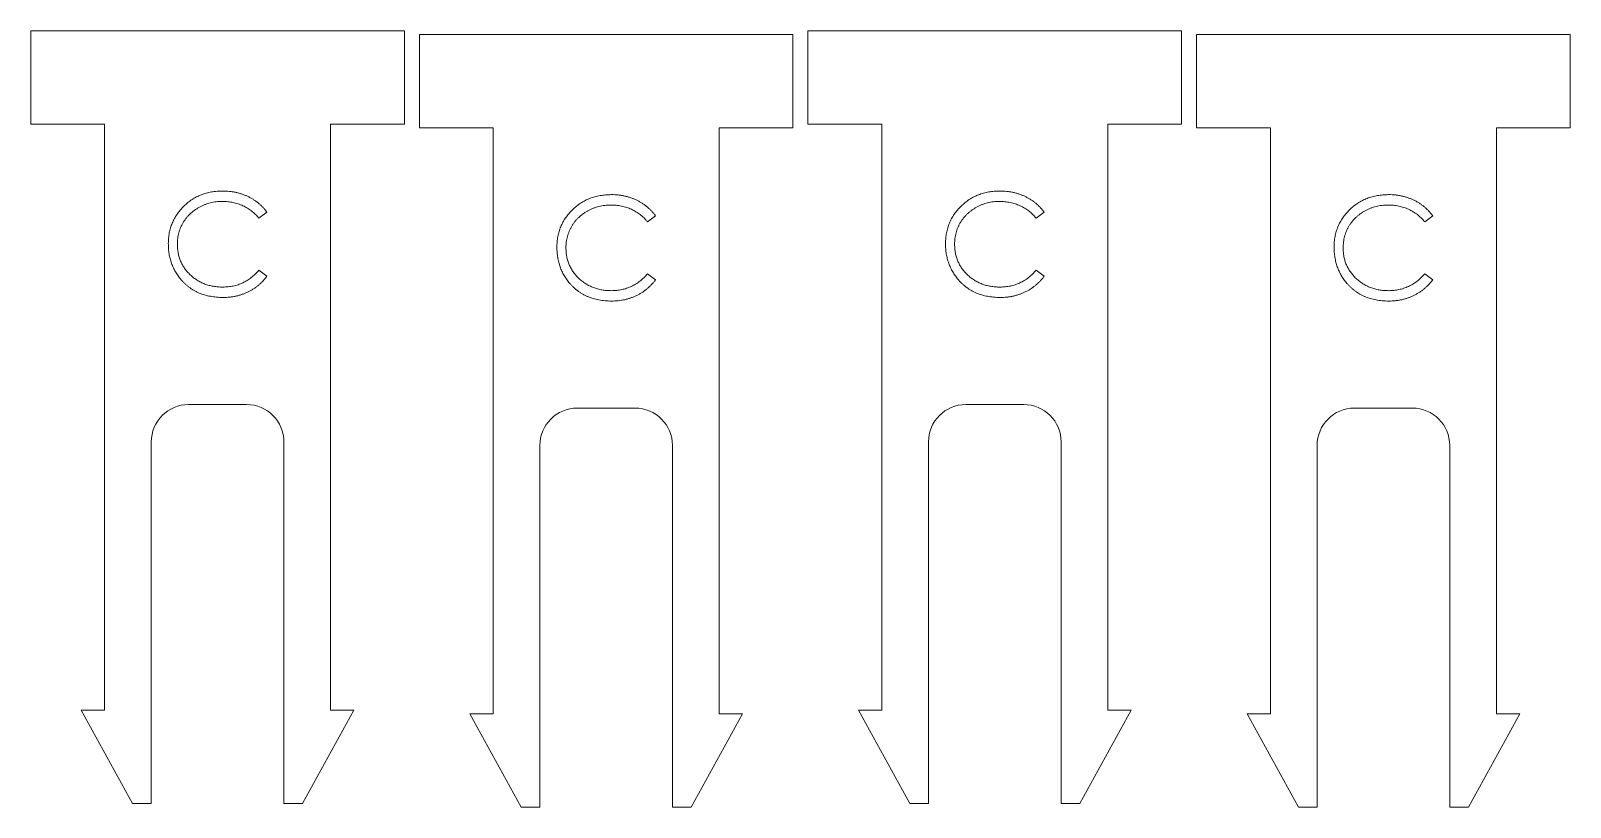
# Model space of a CAD drawing. Header units: inches. Extents: x 0 to 4.12, y -1.83 to 0.25.
import ezdxf

# ---------------------------------------------------------------- set-up
doc = ezdxf.new("R2010")
doc.units = ezdxf.units.IN
doc.header["$MEASUREMENT"] = 0

msp = doc.modelspace()

# ---------------------------------------------------------------- linework, layer by layer
at = {"color": 1, "linetype": 'Continuous', "lineweight": 5}
for p, q in [((1, 0.25), (0, 0.25)), ((0, 0.25), (0, 0)), ((1, 0), (1, 0.25)), ((3.08, 0.25), (2.08, 0.25)), ((2.08, 0.25), (2.08, 0)), ((3.08, 0), (3.08, 0.25)), ((2.0399, 0.2404), (1.0399, 0.2404)), ((1.0399, 0.2404), (1.0399, -0.0096)), ((2.0399, -0.0096), (2.0399, 0.2404)), ((4.12, 0.2404), (3.12, 0.2404)), ((3.12, 0.2404), (3.12, -0.0096)), ((4.12, -0.0096), (4.12, 0.2404)), ((0, 0), (0.1975, 0)), ((0.1975, 0), (0.1975, -1.568)), ((0.8025, 0), (1, 0)), ((0.8025, -1.568), (0.8025, 0)), ((2.08, 0), (2.2775, 0)), ((2.2775, 0), (2.2775, -1.568)), ((2.8825, 0), (3.08, 0)), ((2.8825, -1.568), (2.8825, 0)), ((1.0399, -0.0096), (1.2374, -0.0096)), ((1.2374, -0.0096), (1.2374, -1.5776)), ((1.8424, -0.0096), (2.0399, -0.0096)), ((1.8424, -1.5776), (1.8424, -0.0096)), ((3.12, -0.0096), (3.3175, -0.0096)), ((3.3175, -0.0096), (3.3175, -1.5776)), ((3.9225, -0.0096), (4.12, -0.0096)), ((3.9225, -1.5776), (3.9225, -0.0096)), ((0.4225, -0.75), (0.5775, -0.75)), ((1.4624, -0.7596), (1.6174, -0.7596)), ((2.5025, -0.75), (2.6575, -0.75)), ((3.5425, -0.7596), (3.6975, -0.7596)), ((0.3225, -1.818), (0.3225, -0.85)), ((0.6775, -0.85), (0.6775, -1.818)), ((1.3624, -1.8276), (1.3624, -0.8596)), ((1.7174, -0.8596), (1.7174, -1.8276)), ((2.4025, -1.818), (2.4025, -0.85)), ((2.7575, -0.85), (2.7575, -1.818)), ((3.4425, -1.8276), (3.4425, -0.8596)), ((3.7975, -0.8596), (3.7975, -1.8276)), ((0.135, -1.568), (0.2725, -1.818)), ((0.1975, -1.568), (0.135, -1.568)), ((0.7275, -1.818), (0.865, -1.568)), ((0.865, -1.568), (0.8025, -1.568)), ((1.1749, -1.5776), (1.3124, -1.8276)), ((1.2374, -1.5776), (1.1749, -1.5776)), ((1.7674, -1.8276), (1.9049, -1.5776)), ((1.9049, -1.5776), (1.8424, -1.5776)), ((2.215, -1.568), (2.3525, -1.818)), ((2.2775, -1.568), (2.215, -1.568)), ((2.8075, -1.818), (2.945, -1.568)), ((2.945, -1.568), (2.8825, -1.568)), ((3.255, -1.5776), (3.3925, -1.8276)), ((3.3175, -1.5776), (3.255, -1.5776)), ((3.8475, -1.8276), (3.985, -1.5776)), ((3.985, -1.5776), (3.9225, -1.5776)), ((0.2725, -1.818), (0.3225, -1.818)), ((0.6775, -1.818), (0.7275, -1.818)), ((1.3124, -1.8276), (1.3624, -1.8276)), ((1.7174, -1.8276), (1.7674, -1.8276)), ((2.3525, -1.818), (2.4025, -1.818)), ((2.7575, -1.818), (2.8075, -1.818)), ((3.3925, -1.8276), (3.4425, -1.8276)), ((3.7975, -1.8276), (3.8475, -1.8276))]:
    msp.add_line(p, q, dxfattribs=at)
at = {"color": 2, "linetype": 'Continuous', "lineweight": 5}
for p, q in [((0.6319, -0.2355), (0.6107, -0.2517)), ((1.6719, -0.2451), (1.6506, -0.2614)), ((2.712, -0.2355), (2.6907, -0.2517)), ((3.7519, -0.2451), (3.7306, -0.2614)), ((0.6107, -0.3906), (0.6319, -0.4067)), ((1.6506, -0.4002), (1.6719, -0.4164)), ((2.6907, -0.3906), (2.712, -0.4067)), ((3.7306, -0.4002), (3.7519, -0.4164))]:
    msp.add_line(p, q, dxfattribs=at)
at = {"color": 1, "linetype": 'Continuous', "lineweight": 5}
for centre, start, end in [((0.4225, -0.85), 90, 180), ((0.5775, -0.85), 0, 90), ((1.4624, -0.8596), 90, 180), ((1.6174, -0.8596), 0, 90), ((2.5025, -0.85), 90, 180), ((2.6575, -0.85), 0, 90), ((3.5425, -0.8596), 90, 180), ((3.6975, -0.8596), 0, 90)]:
    msp.add_arc(centre, 0.1, start, end, dxfattribs=at)
at = {"color": 2, "linetype": 'Continuous', "lineweight": 5}
for points, knots in [([(0.3681, -0.3196), (0.3682, -0.3147), (0.3684, -0.3052), (0.3704, -0.2911), (0.3737, -0.2776), (0.3783, -0.2648), (0.3841, -0.2524), (0.3913, -0.2408), (0.3998, -0.2297), (0.4095, -0.2193), (0.4201, -0.2098), (0.4315, -0.2015), (0.4437, -0.1945), (0.4564, -0.1887), (0.4698, -0.1843), (0.4839, -0.1811), (0.4986, -0.1792), (0.5087, -0.1789), (0.5138, -0.1788)], [0, 0, 0, 0, 0.064558, 0.127014, 0.187955, 0.248014, 0.307748, 0.368235, 0.42947, 0.492743, 0.556258, 0.618217, 0.679655, 0.741246, 0.803415, 0.866815, 0.932328, 1, 1, 1, 1]), ([(0.5138, -0.1788), (0.5169, -0.1789), (0.5231, -0.1789), (0.5322, -0.1797), (0.541, -0.1809), (0.5497, -0.1825), (0.5581, -0.1845), (0.5663, -0.1872), (0.5743, -0.1902), (0.582, -0.1937), (0.5894, -0.1976), (0.5965, -0.2019), (0.6033, -0.2065), (0.6098, -0.2115), (0.6158, -0.217), (0.6216, -0.2227), (0.627, -0.2289), (0.6303, -0.2333), (0.6319, -0.2355)], [0, 0, 0, 0, 0.0685475, 0.1356829, 0.201215, 0.2656822, 0.3292668, 0.3923954, 0.4550698, 0.5171269, 0.57879, 0.6397399, 0.7001915, 0.7598062, 0.8196283, 0.8793548, 0.9395116, 1, 1, 1, 1]), ([(1.408, -0.3292), (1.4081, -0.3244), (1.4083, -0.3148), (1.4103, -0.3007), (1.4136, -0.2872), (1.4182, -0.2744), (1.424, -0.262), (1.4312, -0.2504), (1.4397, -0.2393), (1.4494, -0.2289), (1.46, -0.2194), (1.4714, -0.2111), (1.4836, -0.2041), (1.4963, -0.1983), (1.5097, -0.1939), (1.5238, -0.1907), (1.5386, -0.1888), (1.5486, -0.1886), (1.5537, -0.1884)], [0, 0, 0, 0, 0.064558, 0.127014, 0.187955, 0.248014, 0.307748, 0.368235, 0.42947, 0.492743, 0.556258, 0.618217, 0.679655, 0.741246, 0.803415, 0.866815, 0.932328, 1, 1, 1, 1]), ([(1.5537, -0.1884), (1.5568, -0.1885), (1.563, -0.1885), (1.5721, -0.1893), (1.581, -0.1905), (1.5896, -0.1921), (1.598, -0.1941), (1.6062, -0.1968), (1.6142, -0.1998), (1.6219, -0.2033), (1.6293, -0.2072), (1.6365, -0.2115), (1.6432, -0.2161), (1.6497, -0.2211), (1.6557, -0.2266), (1.6615, -0.2323), (1.6669, -0.2385), (1.6702, -0.2429), (1.6719, -0.2451)], [0, 0, 0, 0, 0.0685475, 0.1356829, 0.201215, 0.2656822, 0.3292668, 0.3923954, 0.4550698, 0.5171269, 0.57879, 0.6397399, 0.7001915, 0.7598062, 0.8196283, 0.8793548, 0.9395116, 1, 1, 1, 1]), ([(2.4481, -0.3196), (2.4482, -0.3147), (2.4485, -0.3052), (2.4505, -0.2911), (2.4537, -0.2776), (2.4583, -0.2648), (2.4641, -0.2524), (2.4713, -0.2408), (2.4798, -0.2297), (2.4895, -0.2193), (2.5002, -0.2098), (2.5116, -0.2015), (2.5237, -0.1945), (2.5364, -0.1887), (2.5498, -0.1843), (2.5639, -0.1811), (2.5787, -0.1792), (2.5887, -0.1789), (2.5938, -0.1788)], [0, 0, 0, 0, 0.064558, 0.127014, 0.187955, 0.248014, 0.307748, 0.368235, 0.42947, 0.492743, 0.556258, 0.618217, 0.679655, 0.741246, 0.803415, 0.866815, 0.932328, 1, 1, 1, 1]), ([(2.5938, -0.1788), (2.5969, -0.1789), (2.6031, -0.1789), (2.6122, -0.1797), (2.6211, -0.1809), (2.6297, -0.1825), (2.6382, -0.1845), (2.6463, -0.1872), (2.6543, -0.1902), (2.662, -0.1937), (2.6695, -0.1976), (2.6766, -0.2019), (2.6834, -0.2065), (2.6898, -0.2115), (2.6959, -0.217), (2.7017, -0.2227), (2.707, -0.2289), (2.7103, -0.2333), (2.712, -0.2355)], [0, 0, 0, 0, 0.0685475, 0.1356829, 0.201215, 0.2656822, 0.3292668, 0.3923954, 0.4550698, 0.5171269, 0.57879, 0.6397399, 0.7001915, 0.7598062, 0.8196283, 0.8793548, 0.9395116, 1, 1, 1, 1]), ([(3.488, -0.3292), (3.4881, -0.3244), (3.4884, -0.3148), (3.4904, -0.3007), (3.4936, -0.2872), (3.4982, -0.2744), (3.504, -0.262), (3.5112, -0.2504), (3.5197, -0.2393), (3.5294, -0.2289), (3.5401, -0.2194), (3.5515, -0.2111), (3.5636, -0.2041), (3.5763, -0.1983), (3.5898, -0.1939), (3.6039, -0.1907), (3.6186, -0.1888), (3.6286, -0.1886), (3.6337, -0.1884)], [0, 0, 0, 0, 0.064558, 0.127014, 0.187955, 0.248014, 0.307748, 0.368235, 0.42947, 0.492743, 0.556258, 0.618217, 0.679655, 0.741246, 0.803415, 0.866815, 0.932328, 1, 1, 1, 1]), ([(3.6337, -0.1884), (3.6369, -0.1885), (3.643, -0.1885), (3.6521, -0.1893), (3.661, -0.1905), (3.6696, -0.1921), (3.6781, -0.1941), (3.6863, -0.1968), (3.6942, -0.1998), (3.702, -0.2033), (3.7094, -0.2072), (3.7165, -0.2115), (3.7233, -0.2161), (3.7297, -0.2211), (3.7358, -0.2266), (3.7416, -0.2323), (3.7469, -0.2385), (3.7503, -0.2429), (3.7519, -0.2451)], [0, 0, 0, 0, 0.0685475, 0.1356829, 0.201215, 0.2656822, 0.3292668, 0.3923954, 0.4550698, 0.5171269, 0.57879, 0.6397399, 0.7001915, 0.7598062, 0.8196283, 0.8793548, 0.9395116, 1, 1, 1, 1]), ([(0.5123, -0.2066), (0.5095, -0.2066), (0.5041, -0.2067), (0.4961, -0.2075), (0.4883, -0.2087), (0.4805, -0.2104), (0.473, -0.2125), (0.4655, -0.2151), (0.4583, -0.2183), (0.4512, -0.2219), (0.4445, -0.2259), (0.438, -0.2302), (0.432, -0.2349), (0.4263, -0.2399), (0.4211, -0.2452), (0.4162, -0.2509), (0.4118, -0.2569), (0.4077, -0.2632), (0.404, -0.2697), (0.401, -0.2766), (0.3983, -0.2835), (0.3961, -0.2907), (0.3944, -0.2981), (0.3933, -0.3057), (0.3925, -0.3135), (0.3924, -0.3188), (0.3924, -0.3215)], [0, 0, 0, 0, 0.043955, 0.087502, 0.130463, 0.172752, 0.215403, 0.25765, 0.300153, 0.343121, 0.385925, 0.427686, 0.468818, 0.509492, 0.549883, 0.58998, 0.630405, 0.670869, 0.711384, 0.751627, 0.791776, 0.832459, 0.873319, 0.914543, 0.956924, 1, 1, 1, 1]), ([(0.6107, -0.2517), (0.6092, -0.2499), (0.6061, -0.2463), (0.6013, -0.2413), (0.5962, -0.2366), (0.591, -0.2321), (0.5854, -0.2282), (0.5797, -0.2244), (0.5737, -0.2211), (0.5655, -0.217), (0.5547, -0.2128), (0.5411, -0.2092), (0.5269, -0.207), (0.5172, -0.2067), (0.5123, -0.2066)], [0, 0, 0, 0, 0.063163, 0.125475, 0.187121, 0.248294, 0.309295, 0.36985, 0.430973, 0.492456, 0.616148, 0.740844, 0.868183, 1, 1, 1, 1]), ([(1.5522, -0.2162), (1.5495, -0.2162), (1.5441, -0.2163), (1.536, -0.2171), (1.5282, -0.2183), (1.5205, -0.22), (1.5129, -0.2222), (1.5055, -0.2247), (1.4983, -0.2279), (1.4912, -0.2315), (1.4844, -0.2355), (1.478, -0.2398), (1.4719, -0.2445), (1.4663, -0.2495), (1.461, -0.2548), (1.4561, -0.2605), (1.4517, -0.2665), (1.4476, -0.2728), (1.444, -0.2794), (1.4409, -0.2862), (1.4382, -0.2931), (1.4361, -0.3004), (1.4344, -0.3077), (1.4332, -0.3153), (1.4324, -0.3231), (1.4323, -0.3284), (1.4323, -0.3311)], [0, 0, 0, 0, 0.043955, 0.087502, 0.130463, 0.172752, 0.215403, 0.25765, 0.300153, 0.343121, 0.385925, 0.427686, 0.468818, 0.509492, 0.549883, 0.58998, 0.630405, 0.670869, 0.711384, 0.751627, 0.791776, 0.832459, 0.873319, 0.914543, 0.956924, 1, 1, 1, 1]), ([(1.6506, -0.2614), (1.6491, -0.2595), (1.6461, -0.256), (1.6412, -0.2509), (1.6362, -0.2462), (1.6309, -0.2418), (1.6254, -0.2378), (1.6196, -0.234), (1.6137, -0.2307), (1.6054, -0.2266), (1.5946, -0.2224), (1.581, -0.2188), (1.5668, -0.2166), (1.5571, -0.2163), (1.5522, -0.2162)], [0, 0, 0, 0, 0.063163, 0.125475, 0.187121, 0.248294, 0.309295, 0.36985, 0.430973, 0.492456, 0.616148, 0.740844, 0.868183, 1, 1, 1, 1]), ([(2.5923, -0.2066), (2.5896, -0.2066), (2.5842, -0.2067), (2.5762, -0.2075), (2.5683, -0.2087), (2.5606, -0.2104), (2.553, -0.2125), (2.5456, -0.2151), (2.5384, -0.2183), (2.5313, -0.2219), (2.5245, -0.2259), (2.5181, -0.2302), (2.512, -0.2349), (2.5064, -0.2399), (2.5011, -0.2452), (2.4962, -0.2509), (2.4918, -0.2569), (2.4877, -0.2632), (2.4841, -0.2697), (2.481, -0.2766), (2.4783, -0.2835), (2.4762, -0.2907), (2.4745, -0.2981), (2.4733, -0.3057), (2.4725, -0.3135), (2.4724, -0.3188), (2.4724, -0.3215)], [0, 0, 0, 0, 0.043955, 0.087502, 0.130463, 0.172752, 0.215403, 0.25765, 0.300153, 0.343121, 0.385925, 0.427686, 0.468818, 0.509492, 0.549883, 0.58998, 0.630405, 0.670869, 0.711384, 0.751627, 0.791776, 0.832459, 0.873319, 0.914543, 0.956924, 1, 1, 1, 1]), ([(2.6907, -0.2517), (2.6892, -0.2499), (2.6862, -0.2463), (2.6813, -0.2413), (2.6763, -0.2366), (2.671, -0.2321), (2.6655, -0.2282), (2.6598, -0.2244), (2.6538, -0.2211), (2.6455, -0.217), (2.6347, -0.2128), (2.6211, -0.2092), (2.6069, -0.207), (2.5972, -0.2067), (2.5923, -0.2066)], [0, 0, 0, 0, 0.063163, 0.125475, 0.187121, 0.248294, 0.309295, 0.36985, 0.430973, 0.492456, 0.616148, 0.740844, 0.868183, 1, 1, 1, 1]), ([(3.6322, -0.2162), (3.6295, -0.2162), (3.6241, -0.2163), (3.6161, -0.2171), (3.6082, -0.2183), (3.6005, -0.22), (3.593, -0.2222), (3.5855, -0.2247), (3.5783, -0.2279), (3.5712, -0.2315), (3.5644, -0.2355), (3.558, -0.2398), (3.552, -0.2445), (3.5463, -0.2495), (3.541, -0.2548), (3.5362, -0.2605), (3.5317, -0.2665), (3.5277, -0.2728), (3.524, -0.2794), (3.521, -0.2862), (3.5182, -0.2931), (3.5161, -0.3004), (3.5144, -0.3077), (3.5132, -0.3153), (3.5124, -0.3231), (3.5124, -0.3284), (3.5123, -0.3311)], [0, 0, 0, 0, 0.043955, 0.087502, 0.130463, 0.172752, 0.215403, 0.25765, 0.300153, 0.343121, 0.385925, 0.427686, 0.468818, 0.509492, 0.549883, 0.58998, 0.630405, 0.670869, 0.711384, 0.751627, 0.791776, 0.832459, 0.873319, 0.914543, 0.956924, 1, 1, 1, 1]), ([(3.7306, -0.2614), (3.7291, -0.2595), (3.7261, -0.256), (3.7213, -0.2509), (3.7162, -0.2462), (3.711, -0.2418), (3.7054, -0.2378), (3.6997, -0.234), (3.6937, -0.2307), (3.6855, -0.2266), (3.6746, -0.2224), (3.661, -0.2188), (3.6468, -0.2166), (3.6372, -0.2163), (3.6322, -0.2162)], [0, 0, 0, 0, 0.063163, 0.125475, 0.187121, 0.248294, 0.309295, 0.36985, 0.430973, 0.492456, 0.616148, 0.740844, 0.868183, 1, 1, 1, 1]), ([(0.4024, -0.4162), (0.3997, -0.4128), (0.3942, -0.4061), (0.3872, -0.3953), (0.3813, -0.3839), (0.3764, -0.3721), (0.3727, -0.3597), (0.37, -0.3468), (0.3683, -0.3334), (0.3682, -0.3242), (0.3681, -0.3196)], [0, 0, 0, 0, 0.1243285, 0.247156, 0.3687797, 0.4907339, 0.6136138, 0.7389576, 0.8673106, 1, 1, 1, 1]), ([(0.3924, -0.3215), (0.3925, -0.3255), (0.3927, -0.3333), (0.3944, -0.3448), (0.3969, -0.3559), (0.4008, -0.3663), (0.4056, -0.3764), (0.4117, -0.3858), (0.4187, -0.3949), (0.4268, -0.4032), (0.4356, -0.4108), (0.4451, -0.4175), (0.4552, -0.4231), (0.4659, -0.4278), (0.4771, -0.4314), (0.4889, -0.4339), (0.5012, -0.4355), (0.5097, -0.4357), (0.5139, -0.4358)], [0, 0, 0, 0, 0.064323, 0.12629, 0.186726, 0.246146, 0.305576, 0.365429, 0.426326, 0.48884, 0.551725, 0.613919, 0.675484, 0.737334, 0.800229, 0.864502, 0.931041, 1, 1, 1, 1]), ([(1.4423, -0.4258), (1.4396, -0.4224), (1.4341, -0.4157), (1.4272, -0.4049), (1.4212, -0.3935), (1.4164, -0.3817), (1.4126, -0.3693), (1.41, -0.3564), (1.4083, -0.343), (1.4081, -0.3339), (1.408, -0.3292)], [0, 0, 0, 0, 0.1243285, 0.247156, 0.3687797, 0.4907339, 0.6136138, 0.7389576, 0.8673106, 1, 1, 1, 1]), ([(2.4824, -0.4162), (2.4797, -0.4128), (2.4742, -0.4061), (2.4673, -0.3953), (2.4613, -0.3839), (2.4565, -0.3721), (2.4527, -0.3597), (2.4501, -0.3468), (2.4484, -0.3334), (2.4482, -0.3242), (2.4481, -0.3196)], [0, 0, 0, 0, 0.1243285, 0.247156, 0.3687797, 0.4907339, 0.6136138, 0.7389576, 0.8673106, 1, 1, 1, 1]), ([(2.4724, -0.3215), (2.4725, -0.3255), (2.4727, -0.3333), (2.4744, -0.3448), (2.477, -0.3559), (2.4809, -0.3663), (2.4857, -0.3764), (2.4917, -0.3858), (2.4987, -0.3949), (2.5068, -0.4032), (2.5157, -0.4108), (2.5252, -0.4175), (2.5353, -0.4231), (2.5459, -0.4278), (2.5571, -0.4314), (2.5689, -0.4339), (2.5813, -0.4355), (2.5897, -0.4357), (2.594, -0.4358)], [0, 0, 0, 0, 0.064323, 0.12629, 0.186726, 0.246146, 0.305576, 0.365429, 0.426326, 0.48884, 0.551725, 0.613919, 0.675484, 0.737334, 0.800229, 0.864502, 0.931041, 1, 1, 1, 1]), ([(3.5224, -0.4258), (3.5196, -0.4224), (3.5142, -0.4157), (3.5072, -0.4049), (3.5012, -0.3935), (3.4964, -0.3817), (3.4926, -0.3693), (3.49, -0.3564), (3.4883, -0.343), (3.4881, -0.3339), (3.488, -0.3292)], [0, 0, 0, 0, 0.1243285, 0.247156, 0.3687797, 0.4907339, 0.6136138, 0.7389576, 0.8673106, 1, 1, 1, 1]), ([(1.4323, -0.3311), (1.4324, -0.3351), (1.4326, -0.3429), (1.4343, -0.3544), (1.4369, -0.3655), (1.4408, -0.3759), (1.4456, -0.386), (1.4516, -0.3955), (1.4586, -0.4045), (1.4667, -0.4128), (1.4755, -0.4204), (1.485, -0.4271), (1.4952, -0.4327), (1.5058, -0.4374), (1.517, -0.441), (1.5288, -0.4435), (1.5411, -0.4451), (1.5496, -0.4453), (1.5539, -0.4454)], [0, 0, 0, 0, 0.064323, 0.12629, 0.186726, 0.246146, 0.305576, 0.365429, 0.426326, 0.48884, 0.551725, 0.613919, 0.675484, 0.737334, 0.800229, 0.864502, 0.931041, 1, 1, 1, 1]), ([(3.5123, -0.3311), (3.5124, -0.3351), (3.5126, -0.3429), (3.5143, -0.3544), (3.5169, -0.3655), (3.5208, -0.3759), (3.5256, -0.386), (3.5316, -0.3955), (3.5387, -0.4045), (3.5467, -0.4128), (3.5556, -0.4204), (3.5651, -0.4271), (3.5752, -0.4327), (3.5858, -0.4374), (3.5971, -0.441), (3.6088, -0.4435), (3.6212, -0.4451), (3.6296, -0.4453), (3.6339, -0.4454)], [0, 0, 0, 0, 0.064323, 0.12629, 0.186726, 0.246146, 0.305576, 0.365429, 0.426326, 0.48884, 0.551725, 0.613919, 0.675484, 0.737334, 0.800229, 0.864502, 0.931041, 1, 1, 1, 1]), ([(0.5139, -0.4358), (0.5187, -0.4356), (0.528, -0.4354), (0.5416, -0.4332), (0.5547, -0.4297), (0.5672, -0.4247), (0.579, -0.4183), (0.5903, -0.4105), (0.601, -0.4013), (0.6074, -0.3942), (0.6107, -0.3906)], [0, 0, 0, 0, 0.128515, 0.252949, 0.374755, 0.49594, 0.617181, 0.740909, 0.867811, 1, 1, 1, 1]), ([(0.6319, -0.4067), (0.6302, -0.4089), (0.6268, -0.4134), (0.6213, -0.4196), (0.6155, -0.4254), (0.6093, -0.4308), (0.6029, -0.436), (0.5961, -0.4406), (0.5889, -0.4449), (0.5816, -0.4488), (0.5739, -0.4523), (0.566, -0.4553), (0.5579, -0.4578), (0.5496, -0.4599), (0.541, -0.4616), (0.5322, -0.4627), (0.5233, -0.4634), (0.5172, -0.4635), (0.5141, -0.4635)], [0, 0, 0, 0, 0.0616742, 0.1230531, 0.183475, 0.2437265, 0.3042789, 0.3648629, 0.4259462, 0.4873912, 0.5492204, 0.6111436, 0.6735285, 0.7369615, 0.8007853, 0.8660126, 0.9321007, 1, 1, 1, 1]), ([(1.5539, -0.4454), (1.5586, -0.4452), (1.5679, -0.445), (1.5815, -0.4428), (1.5946, -0.4393), (1.6071, -0.4343), (1.619, -0.4279), (1.6302, -0.4201), (1.6409, -0.4109), (1.6473, -0.4038), (1.6506, -0.4002)], [0, 0, 0, 0, 0.128515, 0.252949, 0.374755, 0.49594, 0.617181, 0.740909, 0.867811, 1, 1, 1, 1]), ([(2.594, -0.4358), (2.5987, -0.4356), (2.608, -0.4354), (2.6217, -0.4332), (2.6347, -0.4297), (2.6472, -0.4247), (2.6591, -0.4183), (2.6703, -0.4105), (2.681, -0.4013), (2.6874, -0.3942), (2.6907, -0.3906)], [0, 0, 0, 0, 0.128515, 0.252949, 0.374755, 0.49594, 0.617181, 0.740909, 0.867811, 1, 1, 1, 1]), ([(2.712, -0.4067), (2.7103, -0.4089), (2.7069, -0.4134), (2.7013, -0.4196), (2.6955, -0.4254), (2.6893, -0.4308), (2.6829, -0.436), (2.6761, -0.4406), (2.669, -0.4449), (2.6616, -0.4488), (2.654, -0.4523), (2.6461, -0.4553), (2.638, -0.4578), (2.6296, -0.4599), (2.6211, -0.4616), (2.6123, -0.4627), (2.6033, -0.4634), (2.5972, -0.4635), (2.5941, -0.4635)], [0, 0, 0, 0, 0.0616742, 0.1230531, 0.183475, 0.2437265, 0.3042789, 0.3648629, 0.4259462, 0.4873912, 0.5492204, 0.6111436, 0.6735285, 0.7369615, 0.8007853, 0.8660126, 0.9321007, 1, 1, 1, 1]), ([(3.6339, -0.4454), (3.6386, -0.4452), (3.6479, -0.445), (3.6616, -0.4428), (3.6747, -0.4393), (3.6871, -0.4343), (3.699, -0.4279), (3.7103, -0.4201), (3.7209, -0.4109), (3.7274, -0.4038), (3.7306, -0.4002)], [0, 0, 0, 0, 0.128515, 0.252949, 0.374755, 0.49594, 0.617181, 0.740909, 0.867811, 1, 1, 1, 1]), ([(0.5141, -0.4635), (0.5112, -0.4635), (0.5054, -0.4635), (0.4969, -0.4628), (0.4887, -0.4619), (0.4806, -0.4606), (0.4728, -0.459), (0.4652, -0.4569), (0.4579, -0.4546), (0.4508, -0.4518), (0.4439, -0.4487), (0.4372, -0.4451), (0.4309, -0.4412), (0.4246, -0.437), (0.4187, -0.4323), (0.413, -0.4273), (0.4075, -0.422), (0.4041, -0.4181), (0.4024, -0.4162)], [0, 0, 0, 0, 0.0696628, 0.1377496, 0.2039167, 0.2687799, 0.3324137, 0.3947535, 0.45618, 0.5169956, 0.5773959, 0.6371983, 0.6969992, 0.7567562, 0.8165539, 0.876948, 0.9381318, 1, 1, 1, 1]), ([(1.554, -0.4732), (1.5511, -0.4731), (1.5454, -0.4731), (1.5369, -0.4724), (1.5286, -0.4716), (1.5205, -0.4702), (1.5127, -0.4687), (1.5052, -0.4665), (1.4978, -0.4642), (1.4907, -0.4614), (1.4838, -0.4583), (1.4772, -0.4547), (1.4708, -0.4508), (1.4646, -0.4466), (1.4586, -0.4419), (1.4529, -0.4369), (1.4474, -0.4316), (1.444, -0.4277), (1.4423, -0.4258)], [0, 0, 0, 0, 0.0696628, 0.1377496, 0.2039167, 0.2687799, 0.3324137, 0.3947535, 0.45618, 0.5169956, 0.5773959, 0.6371983, 0.6969992, 0.7567562, 0.8165539, 0.876948, 0.9381318, 1, 1, 1, 1]), ([(1.6719, -0.4164), (1.6702, -0.4186), (1.6667, -0.423), (1.6612, -0.4292), (1.6554, -0.435), (1.6492, -0.4404), (1.6428, -0.4456), (1.636, -0.4502), (1.6289, -0.4545), (1.6215, -0.4584), (1.6138, -0.4619), (1.606, -0.4649), (1.5978, -0.4674), (1.5895, -0.4696), (1.5809, -0.4712), (1.5722, -0.4723), (1.5632, -0.4731), (1.5571, -0.4731), (1.554, -0.4732)], [0, 0, 0, 0, 0.0616742, 0.1230531, 0.183475, 0.2437265, 0.3042789, 0.3648629, 0.4259462, 0.4873912, 0.5492204, 0.6111436, 0.6735285, 0.7369615, 0.8007853, 0.8660126, 0.9321007, 1, 1, 1, 1]), ([(2.5941, -0.4635), (2.5912, -0.4635), (2.5855, -0.4635), (2.577, -0.4628), (2.5687, -0.4619), (2.5607, -0.4606), (2.5528, -0.459), (2.5453, -0.4569), (2.5379, -0.4546), (2.5308, -0.4518), (2.5239, -0.4487), (2.5173, -0.4451), (2.5109, -0.4412), (2.5047, -0.437), (2.4988, -0.4323), (2.4931, -0.4273), (2.4876, -0.422), (2.4842, -0.4181), (2.4824, -0.4162)], [0, 0, 0, 0, 0.0696628, 0.1377496, 0.2039167, 0.2687799, 0.3324137, 0.3947535, 0.45618, 0.5169956, 0.5773959, 0.6371983, 0.6969992, 0.7567562, 0.8165539, 0.876948, 0.9381318, 1, 1, 1, 1]), ([(3.6341, -0.4732), (3.6312, -0.4731), (3.6254, -0.4731), (3.6169, -0.4724), (3.6086, -0.4716), (3.6006, -0.4702), (3.5928, -0.4687), (3.5852, -0.4665), (3.5779, -0.4642), (3.5707, -0.4614), (3.5639, -0.4583), (3.5572, -0.4547), (3.5508, -0.4508), (3.5446, -0.4466), (3.5387, -0.4419), (3.533, -0.4369), (3.5275, -0.4316), (3.5241, -0.4277), (3.5224, -0.4258)], [0, 0, 0, 0, 0.0696628, 0.1377496, 0.2039167, 0.2687799, 0.3324137, 0.3947535, 0.45618, 0.5169956, 0.5773959, 0.6371983, 0.6969992, 0.7567562, 0.8165539, 0.876948, 0.9381318, 1, 1, 1, 1]), ([(3.7519, -0.4164), (3.7502, -0.4186), (3.7468, -0.423), (3.7413, -0.4292), (3.7354, -0.435), (3.7293, -0.4404), (3.7228, -0.4456), (3.716, -0.4502), (3.7089, -0.4545), (3.7015, -0.4584), (3.6939, -0.4619), (3.686, -0.4649), (3.6779, -0.4674), (3.6696, -0.4696), (3.661, -0.4712), (3.6522, -0.4723), (3.6432, -0.4731), (3.6371, -0.4731), (3.6341, -0.4732)], [0, 0, 0, 0, 0.0616742, 0.1230531, 0.183475, 0.2437265, 0.3042789, 0.3648629, 0.4259462, 0.4873912, 0.5492204, 0.6111436, 0.6735285, 0.7369615, 0.8007853, 0.8660126, 0.9321007, 1, 1, 1, 1])]:
    msp.add_open_spline(points, degree=3, knots=knots, dxfattribs=at)

doc.saveas('drawing.dxf')
